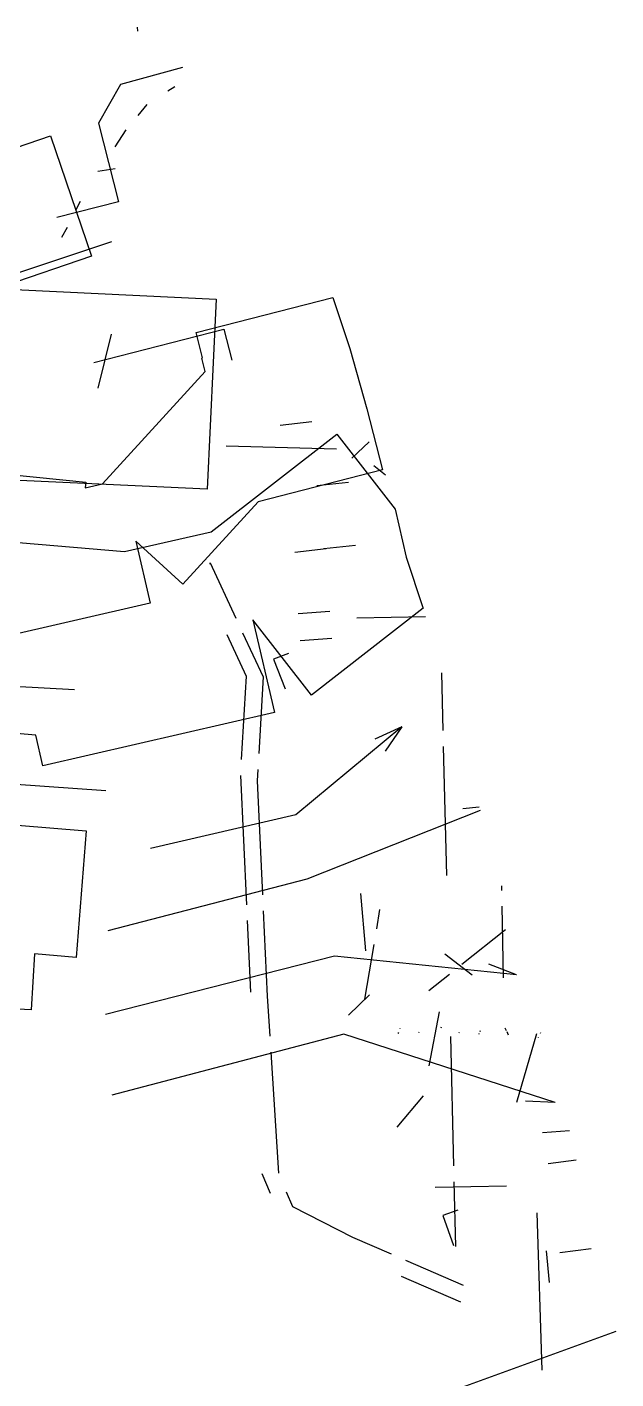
# Model space of a CAD drawing. Header units: metres. Extents: x 17314 to 17509, y 13897 to 14299.
# Drawn here: x 17419.44 to 17438, y 14252.59 to 14295.17 of the extents above; entities that cross this region are included whole.
import ezdxf

# ---------------------------------------------------------------- set-up
doc = ezdxf.new("R2010")
doc.units = ezdxf.units.M
for name, color, linetype in [('CURB', 7, 'Continuous'), ('ELECTR_CABLE', 7, 'Continuous'), ('ELECTR_CABLE_COMM', 7, 'Continuous'), ('GAS', 7, 'Continuous'), ('HEAT', 7, 'Continuous'), ('SEWER', 7, 'Continuous'), ('WATER_PIPELINE', 7, 'Continuous')]:
    doc.layers.add(name, color=color, linetype=linetype)

msp = doc.modelspace()

# ---------------------------------------------------------------- linework, layer by layer
at = {"layer": 'CURB'}
for points in [[(17424.341, 14293.901), (17422.39, 14293.358), (17421.689, 14292.148), (17422.319, 14289.668)], [(17423.88, 14293.161), (17424.096, 14293.304)], [(17422.944, 14292.388), (17423.23, 14292.729)], [(17422.218, 14291.404), (17422.563, 14291.933)], [(17422.319, 14289.668), (17420.381, 14289.175)], [(17420.989, 14289.425), (17421.124, 14289.689)], [(17420.539, 14288.553), (17420.71, 14288.873)], [(17421.542, 14284.609), (17425.644, 14285.652), (17425.892, 14284.678)]]:
    msp.add_lwpolyline(points, dxfattribs=at)
at = {"layer": 'ELECTR_CABLE'}
for points in [[(17421.669, 14290.632), (17422.222, 14290.712)], [(17422.091, 14285.494), (17421.669, 14283.798)], [(17428.409, 14282.735), (17427.415, 14282.621)], [(17430.363, 14281.358), (17430.736, 14281.069)], [(17429.565, 14280.826), (17428.571, 14280.716)], [(17428.869, 14278.735), (17427.875, 14278.621)], [(17429.785, 14278.846), (17428.791, 14278.736)], [(17425.211, 14278.255), (17425.206, 14278.3)], [(17425.206, 14278.3), (17426.022, 14276.549)], [(17427.985, 14276.703), (17428.983, 14276.777)], [(17429.827, 14276.567), (17431.995, 14276.61)], [(17425.733, 14276.034), (17426.341, 14274.727)], [(17426.233, 14276.095), (17426.881, 14274.705)], [(17428.049, 14275.85), (17429.047, 14275.924)], [(17413.089, 14274.733), (17420.936, 14274.311)], [(17426.341, 14274.727), (17426.19, 14272.097)], [(17426.881, 14274.705), (17426.742, 14272.287)], [(17432.495, 14274.836), (17432.541, 14273.014)], [(17432.553, 14272.514), (17432.654, 14268.443)], [(17414.032, 14271.678), (17421.92, 14271.12)], [(17426.162, 14271.598), (17426.352, 14267.527)], [(17426.713, 14271.788), (17426.693, 14271.427)], [(17426.693, 14271.427), (17426.86, 14267.836)], [(17434.391, 14268.118), (17434.394, 14267.978)], [(17429.952, 14267.88), (17430.109, 14266.075)], [(17426.884, 14267.337), (17427.009, 14264.648)], [(17430.458, 14266.768), (17430.562, 14267.377)], [(17434.403, 14267.478), (17434.445, 14265.229)], [(17426.375, 14267.027), (17426.481, 14264.774)], [(17434.515, 14266.735), (17433.146, 14265.644)], [(17430.08, 14264.55), (17430.374, 14266.275)], [(17432.606, 14265.982), (17433.463, 14265.317)], [(17432.755, 14265.333), (17432.1, 14264.811)], [(17427.009, 14264.648), (17427.089, 14263.386)], [(17430.23, 14264.69), (17429.574, 14264.044)], [(17432.113, 14262.451), (17432.435, 14264.15)], [(17431.142, 14263.505), (17431.126, 14263.47)], [(17431.193, 14263.618), (17431.199, 14263.632)], [(17431.789, 14263.516), (17431.779, 14263.495)], [(17432.489, 14263.648), (17432.505, 14263.683)], [(17432.781, 14263.371), (17432.882, 14259.3)], [(17433.061, 14263.495), (17433.067, 14263.508)], [(17433.684, 14263.454), (17433.69, 14263.467)], [(17433.72, 14263.535), (17433.734, 14263.566)], [(17434.501, 14263.652), (17434.542, 14263.562)], [(17434.555, 14263.532), (17434.6, 14263.431)], [(17435.49, 14263.455), (17434.861, 14261.301)], [(17435.552, 14263.33), (17435.558, 14263.344)], [(17435.619, 14263.478), (17435.63, 14263.501)], [(17427.121, 14262.887), (17427.363, 14259.066)], [(17431.105, 14260.52), (17431.935, 14261.51)], [(17436.535, 14260.402), (17435.683, 14260.337)], [(17436.747, 14259.476), (17435.866, 14259.362)], [(17426.843, 14259.06), (17427.102, 14258.442)], [(17432.305, 14258.628), (17434.551, 14258.673)], [(17432.894, 14258.8), (17432.945, 14256.764)], [(17427.606, 14258.487), (17427.803, 14258.018)], [(17427.803, 14258.018), (17429.698, 14257.051)], [(17435.674, 14252.867), (17435.513, 14257.827)], [(17429.698, 14257.051), (17430.909, 14256.527)], [(17435.902, 14255.626), (17435.809, 14256.622)], [(17437.219, 14256.693), (17436.227, 14256.565)], [(17431.367, 14256.328), (17433.182, 14255.541)], [(17431.234, 14255.831), (17433.104, 14255.021)]]:
    msp.add_lwpolyline(points, dxfattribs=at)
at = {"layer": 'ELECTR_CABLE_COMM'}
for points in [[(17430.217, 14282.111), (17429.673, 14281.595)], [(17429.195, 14281.873), (17425.711, 14281.968)], [(17431.253, 14273.127), (17427.913, 14270.354)], [(17431.253, 14273.127), (17430.401, 14272.744)], [(17431.253, 14273.127), (17430.72, 14272.36)], [(17427.913, 14270.354), (17423.331, 14269.3)]]:
    msp.add_lwpolyline(points, dxfattribs=at)
at = {"layer": 'GAS'}
for points in [[(17422.914, 14295.173), (17422.919, 14295.045)], [(17412.265, 14289.037), (17420.175, 14291.743), (17421.47, 14287.958), (17413.174, 14285.121)], [(17427.676, 14275.441), (17427.21, 14275.26)], [(17427.21, 14275.26), (17427.572, 14274.328)], [(17413.657, 14270.48), (17421.308, 14269.856), (17420.984, 14265.869), (17419.67, 14265.976), (17419.572, 14264.211), (17418.738, 14264.258)], [(17433.016, 14257.902), (17432.544, 14257.735)], [(17432.544, 14257.735), (17432.878, 14256.793)]]:
    msp.add_lwpolyline(points, dxfattribs=at)
at = {"layer": 'HEAT'}
msp.add_lwpolyline([(17413.304, 14281.641), (17421.288, 14280.835), (17421.27, 14280.663), (17421.818, 14280.789), (17425.053, 14284.323), (17424.945, 14284.746), (17424.971, 14284.753), (17424.767, 14285.552), (17429.074, 14286.651), (17429.612, 14285.052), (17430.15, 14283.147), (17430.641, 14281.22), (17426.72, 14280.22), (17424.349, 14277.629), (17422.873, 14278.979), (17423.322, 14277.03), (17411.231, 14274.248)], dxfattribs=at)
at = {"layer": 'SEWER'}
for points in [[(17417.947, 14286.958), (17425.399, 14286.605), (17425.115, 14280.611), (17417.604, 14280.967)], [(17415.455, 14279.256), (17422.514, 14278.648), (17425.242, 14279.276), (17429.199, 14282.351), (17431.04, 14279.983), (17431.386, 14278.471), (17431.917, 14276.886), (17431.922, 14276.869), (17428.402, 14274.132), (17426.56, 14276.501), (17427.233, 14273.577), (17419.94, 14271.899), (17419.717, 14272.867), (17414.506, 14273.316)], [(17433.691, 14270.599), (17433.177, 14270.544)], [(17433.722, 14270.491), (17428.257, 14268.33)], [(17428.257, 14268.33), (17421.981, 14266.708)], [(17429.128, 14265.905), (17421.916, 14264.071)], [(17434.862, 14265.317), (17429.128, 14265.905)], [(17434.862, 14265.317), (17433.992, 14265.657)], [(17429.426, 14263.451), (17422.113, 14261.528)], [(17436.083, 14261.301), (17429.426, 14263.451)], [(17436.083, 14261.301), (17435.15, 14261.34)], [(17437.998, 14254.079), (17432.446, 14252.071)]]:
    msp.add_lwpolyline(points, dxfattribs=at)
at = {"layer": 'WATER_PIPELINE'}
msp.add_lwpolyline([(17414.236, 14285.791), (17422.111, 14288.418)], dxfattribs=at)

doc.saveas('drawing.dxf')
